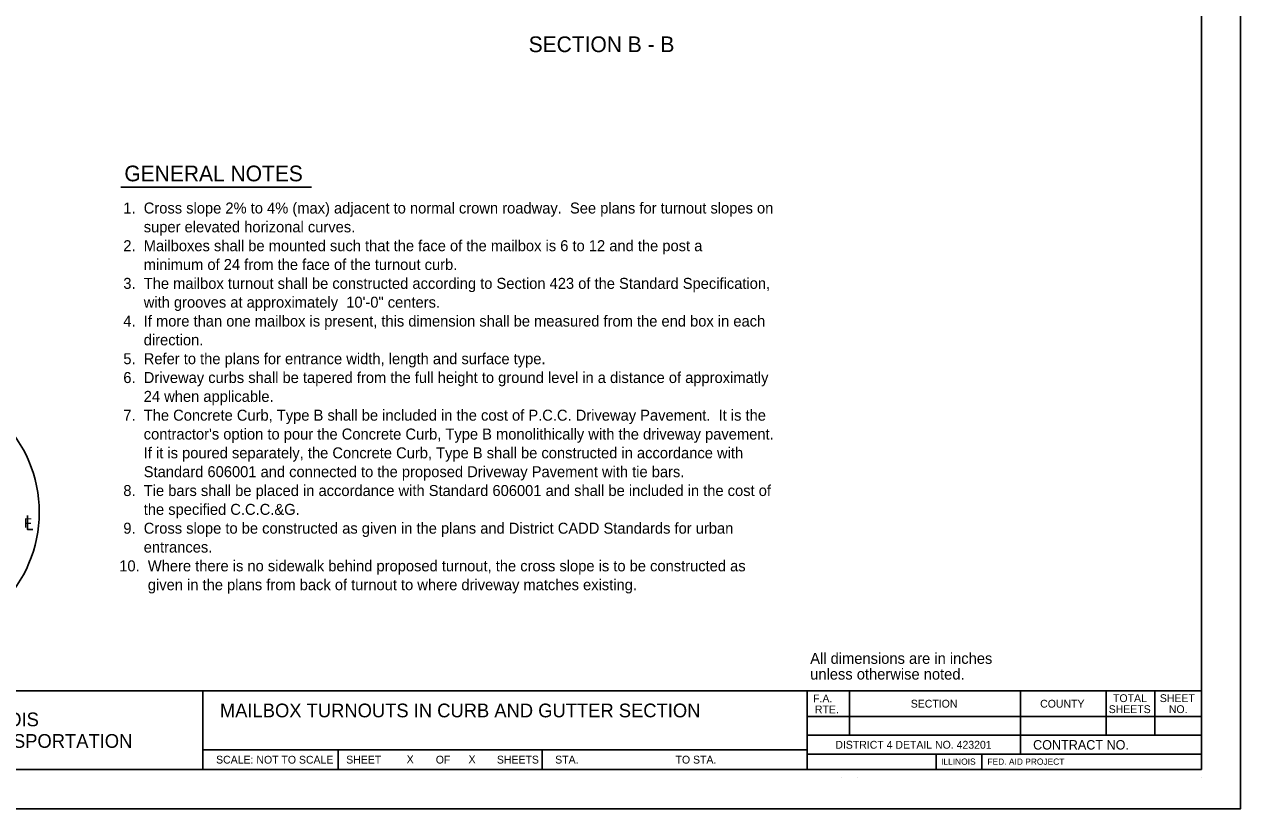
# Model space of a CAD drawing. Extents: x 0 to 2.83, y -0.07 to 1.83.
# Drawn here: x 1.542 to 2.833, y 0 to 0.833 of the extents above; entities that cross this region are included whole.
import ezdxf

# ---------------------------------------------------------------- set-up
doc = ezdxf.new("R2010")
doc.units = 0
for name, color, linetype in [('IDS_Notes', 7, 'Continuous'), ('RD_Pr_Roadway_Notes', 7, 'Continuous'), ('SH_General_Details', 7, 'Continuous'), ('SH_Printer_Plotting_Border', 7, 'Continuous')]:
    doc.layers.add(name, color=color, linetype=linetype)

msp = doc.modelspace()

# ---------------------------------------------------------------- linework, layer by layer
at = {"layer": 'RD_Pr_Roadway_Notes'}
msp.add_line((1.6442, 0.66), (1.8465, 0.66), dxfattribs=at)
at = {"layer": 'SH_General_Details'}
for p, q in [((2.8333, 0), (2.8333, 1.8333)), ((0.1667, 0.125), (2.7917, 0.125)), ((1.7312, 0.125), (1.7312, 0.0417)), ((2.3729, 0.125), (2.3729, 0.0417)), ((2.4179, 0.125), (2.4179, 0.0779)), ((2.5995, 0.125), (2.5995, 0.0579)), ((2.6905, 0.125), (2.6905, 0.0779)), ((2.7423, 0.125), (2.7423, 0.0779)), ((2.3729, 0.0979), (2.7917, 0.0979)), ((2.3729, 0.0779), (2.7917, 0.0779)), ((1.7312, 0.0625), (2.3729, 0.0625)), ((1.875, 0.0625), (1.875, 0.0417)), ((2.0917, 0.0625), (2.0917, 0.0417)), ((2.3729, 0.0579), (2.7917, 0.0579)), ((2.5101, 0.0579), (2.5101, 0.0417)), ((2.5585, 0.0579), (2.5585, 0.0417)), ((2.4095, 0.0333), (2.4095, 0.0333)), ((2.4262, 0.0333), (2.4262, 0.0333)), ((2.7917, 0.0333), (2.7917, 0.0333)), ((2.8333, 0), (0, 0))]:
    msp.add_line(p, q, dxfattribs=at)
msp.add_lwpolyline([(0.1667, 1.7917), (2.7917, 1.7917), (2.7917, 0.0417), (0.1667, 0.0417)], close=True, dxfattribs=at)
msp.add_lwpolyline([(1.5451, 0.3114), (1.5451, 0.2964), (1.5507, 0.2964)], dxfattribs=at)
msp.add_circle((1.4184, 0.3147), 0.1391, dxfattribs=at)
at = {"layer": 'SH_Printer_Plotting_Border'}
msp.add_lwpolyline([(0, 0), (2.8333, 0), (2.8333, 1.8333), (0, 1.8333)], close=True, dxfattribs=at)

# ---------------------------------------------------------------- texts
at = {"layer": 'IDS_Notes'}
for p in [(1.9477, 0.0483), (2.0134, 0.0483)]:
    msp.add_text('X', height=0.00833, dxfattribs=at).set_placement(p)
at = {"layer": 'RD_Pr_Roadway_Notes'}
for s, height, p in [('SECTION B - B', 0.016667, (2.0772, 0.8034)), ('GENERAL NOTES', 0.016667, (1.6479, 0.6662)), ('  1.  Cross slope 2% to 4% (max) adjacent to normal crown roadway.  See plans for turnout slopes on', 0.011667, (1.6381, 0.632)), ('       super elevated horizonal curves.', 0.011667, (1.6381, 0.612)), ('  2.  Mailboxes shall be mounted such that the face of the mailbox is 6 to 12 and the post a', 0.011667, (1.6381, 0.592)), ('       minimum of 24 from the face of the turnout curb.', 0.011667, (1.6381, 0.572)), ('  3.  The mailbox turnout shall be constructed according to Section 423 of the Standard Specification,', 0.0116667, (1.6381, 0.552)), ('       with grooves at approximately  10\'-0" centers. ', 0.011667, (1.6381, 0.532)), ('  4.  If more than one mailbox is present, this dimension shall be measured from the end box in each', 0.011667, (1.6381, 0.512)), ('       direction.', 0.011667, (1.6381, 0.492)), ('  5.  Refer to the plans for entrance width, length and surface type.', 0.011667, (1.6381, 0.472)), ('  6.  Driveway curbs shall be tapered from the full height to ground level in a distance of approximatly', 0.0116667, (1.6381, 0.452)), ('       24 when applicable.', 0.011667, (1.6381, 0.432)), ('  7.  The Concrete Curb, Type B shall be included in the cost of P.C.C. Driveway Pavement.  It is the', 0.0116667, (1.6381, 0.412)), ("       contractor's option to pour the Concrete Curb, Type B monolithically with the driveway pavement.", 0.0116667, (1.6381, 0.392)), ('       If it is poured separately, the Concrete Curb, Type B shall be constructed in accordance with', 0.011667, (1.6381, 0.372)), ('       Standard 606001 and connected to the proposed Driveway Pavement with tie bars.', 0.011667, (1.6381, 0.352)), ('  8.  Tie bars shall be placed in accordance with Standard 606001 and shall be included in the cost of', 0.0116667, (1.6381, 0.332)), ('       the specified C.C.C.&G.', 0.011667, (1.6381, 0.312)), ('  9.  Cross slope to be constructed as given in the plans and District CADD Standards for urban', 0.011667, (1.6381, 0.292)), ('       entrances.', 0.011667, (1.6381, 0.272)), (' 10.  Where there is no sidewalk behind proposed turnout, the cross slope is to be constructed as', 0.011667, (1.6381, 0.252)), ('        given in the plans from back of turnout to where driveway matches existing.', 0.011667, (1.6381, 0.232)), ('All dimensions are in inches', 0.011668, (2.3762, 0.1538)), ('unless otherwise noted.', 0.011668, (2.3762, 0.1371))]:
    msp.add_text(s, height=height, dxfattribs=at).set_placement(p)
at = {"layer": 'SH_General_Details'}
for s, height, p in [('F', 0.01, (1.5414, 0.2984)), ('F.A.  ', 0.00833, (2.3793, 0.1129)), ('TOTAL', 0.00833, (2.6978, 0.1132)), ('SHEET', 0.00833, (2.7475, 0.1132)), ('MAILBOX TURNOUTS IN CURB AND GUTTER SECTION', 0.014583, (1.7493, 0.097)), ('RTE.', 0.00833, (2.3812, 0.1012)), ('SECTION', 0.00833, (2.483, 0.1073)), ('COUNTY', 0.00833, (2.6204, 0.1073)), ('SHEETS', 0.00833, (2.6932, 0.1015)), ('NO.', 0.00833, (2.7571, 0.1015)), ('STATE OF ILLINOIS', 0.014584, (1.3761, 0.0875)), ('DEPARTMENT OF TRANSPORTATION', 0.014584, (1.3042, 0.0646)), ('DISTRICT 4 DETAIL NO. 423201', 0.008333, (2.4029, 0.0637)), ('CONTRACT NO.      ', 0.01, (2.6129, 0.0628)), ('SCALE:          ', 0.008333, (1.7453, 0.0479)), ('NOT TO SCALE', 0.008333, (1.7881, 0.0478)), ('SHEET', 0.00833, (1.8835, 0.0479)), ('OF', 0.00833, (1.9786, 0.0479)), ('SHEETS', 0.00833, (2.0435, 0.0479)), ('STA.', 0.00833, (2.1054, 0.0479)), ('TO STA.', 0.00833, (2.2332, 0.0479)), ('ILLINOIS', 0.00667, (2.5152, 0.0466)), ('FED. AID PROJECT', 0.006667, (2.5644, 0.0466))]:
    msp.add_text(s, height=height, dxfattribs=at).set_placement(p)

doc.saveas('drawing.dxf')
